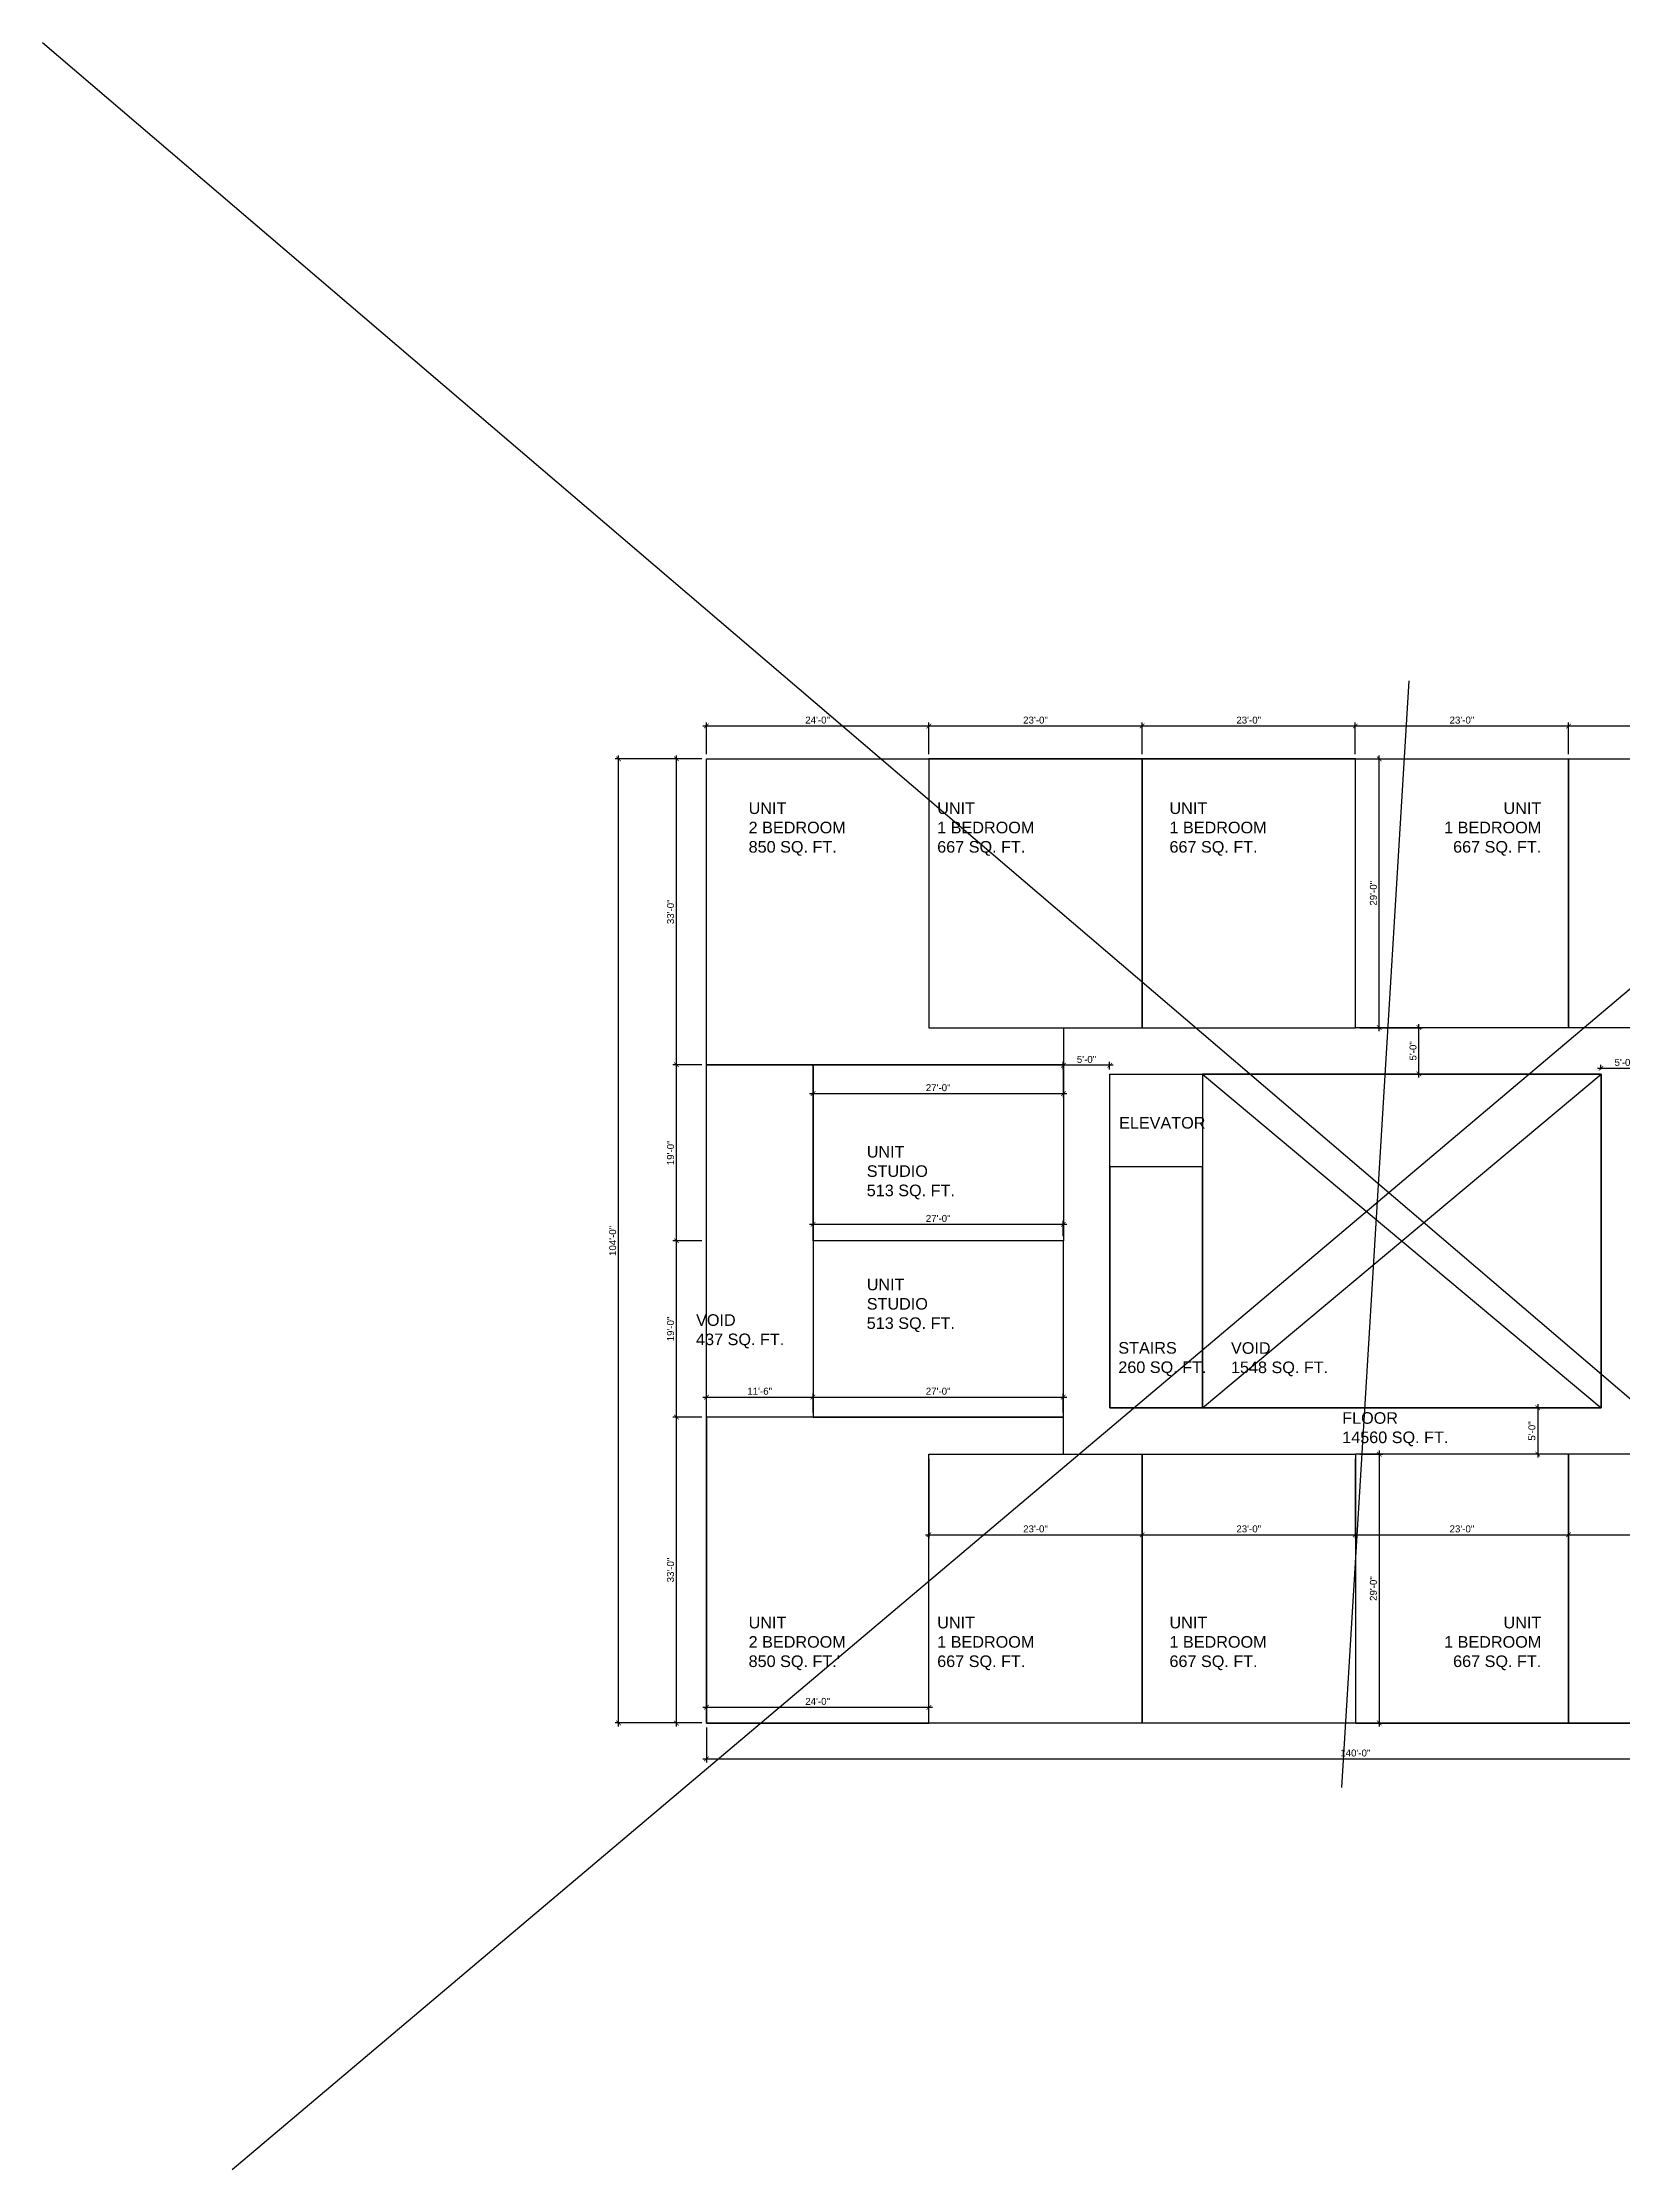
# Model space of a CAD drawing. Header units: feet. Extents: x -7809 to 10324, y 621 to 3578.
# Drawn here: x -7809 to -5764, y 825 to 3578 of the extents above; entities that cross this region are included whole.
import ezdxf

# ---------------------------------------------------------------- set-up
doc = ezdxf.new("R2010")
doc.units = ezdxf.units.FT
doc.header["$LTSCALE"] = 2
doc.layers.add('walls', color=150, linetype='Continuous')
doc.styles.get("Standard").update_dxf_attribs({"font": 'arial.ttf'})
doc.dimstyles.new('Arch96', dxfattribs={"dimscale": 96, "dimtxt": 0.09375, "dimasz": 0.0625, "dimexe": 0.046875, "dimexo": 0.0625, "dimgap": 0.03125, "dimtad": 1, "dimtoh": 1, "dimdec": 4, "dimzin": 3, "dimdsep": 46, "dimlunit": 4, "dimtxsty": 'Standard', "dimblk": 'ARO14', "dimblk1": 'ARCHTICK', "dimblk2": 'ARCHTICK', "dimsah": 1, "dimcen": 0.1875, "dimdle": 0.046875, "dimclrd": 256, "dimclre": 256, "dimclrt": 256, "dimaunit": 1, "dimadec": 3, "dimazin": 2, "dimtfac": 1, "dimtdec": 4, "dimtmove": 2, "dimatfit": 3, "dimldrblk": 'ARO14', "dimfxl": 1, "dimfrac": 2, "dimlwd": -3, "dimlwe": -3, "dimarcsym": 0})

# ---------------------------------------------------------------- blocks, each defined once
blk = doc.blocks.new('_ARCHTICK')
at = {"linetype": 'ByBlock', "const_width": 0.15}
blk.add_lwpolyline([(-0.5, -0.5), (0.5, 0.5)], dxfattribs=at)
blk = doc.blocks.new('*D16')
at = {"layer": 'Defpoints', "color": 0, "transparency": 16777216}
for p in [(-7063.5, 2650.5), (-6949.8, 2650.5), (-6949.8, 1402.5)]:
    blk.add_point(p, dxfattribs=at)
at = {"layer": 'walls', "lineweight": -3, "transparency": 16777216}
for p, q in [((-6955.8, 2650.5), (-7068, 2650.5)), ((-7063.5, 1398), (-7063.5, 2655)), ((-6955.8, 1402.5), (-7068, 1402.5))]:
    blk.add_line(p, q, dxfattribs=at)
at = {"layer": 'walls', "lineweight": -3, "transparency": 16777216, "xscale": 6, "yscale": 6, "zscale": 6}
for p, rotation in [((-7063.5, 2650.5), 90), ((-7063.5, 1402.5), 270)]:
    blk.add_blockref('_ARCHTICK', p, dxfattribs=dict(at, rotation=rotation))
at = {"layer": 'walls', "transparency": 16777216, "insert": (-7071.1, 2026.5), "char_height": 9, "attachment_point": 5, "rotation": 90}
blk.add_mtext('104\'-0"', dxfattribs=at)
blk = doc.blocks.new('ARO14')
blk.add_line((0, 0), (-1.02, 0))
at = {"const_width": 0.0625}
blk.add_lwpolyline([(-0.77, 0.47), (0, 0), (-0.77, -0.47)], dxfattribs=at)
blk = doc.blocks.new('*D18')
at = {"layer": 'Defpoints', "color": 0, "transparency": 16777216}
for p in [(-6949.8, 1402.5), (-5269.8, 1402.5), (-5269.8, 1356)]:
    blk.add_point(p, dxfattribs=at)
at = {"layer": 'walls', "lineweight": -3, "transparency": 16777216}
for p, q in [((-6949.8, 1396.5), (-6949.8, 1351.5)), ((-5269.8, 1396.5), (-5269.8, 1351.5)), ((-6954.3, 1356), (-5265.3, 1356))]:
    blk.add_line(p, q, dxfattribs=at)
at = {"layer": 'walls', "lineweight": -3, "transparency": 16777216, "xscale": 6, "yscale": 6, "zscale": 6, "rotation": 180}
blk.add_blockref('_ARCHTICK', (-6949.8, 1356), dxfattribs=at)
at = {"layer": 'walls', "lineweight": -3, "transparency": 16777216, "xscale": 6, "yscale": 6, "zscale": 6}
blk.add_blockref('_ARCHTICK', (-5269.8, 1356), dxfattribs=at)
at = {"layer": 'walls', "transparency": 16777216, "insert": (-6109.8, 1363.6), "char_height": 9, "attachment_point": 5}
blk.add_mtext('140\'-0"', dxfattribs=at)
blk = doc.blocks.new('*D19')
at = {"layer": 'Defpoints', "color": 0, "transparency": 16777216}
for p in [(-6988.6, 2026.5), (-6949.8, 2026.5), (-6949.8, 1798.5)]:
    blk.add_point(p, dxfattribs=at)
at = {"layer": 'walls', "lineweight": -3, "transparency": 16777216}
for p, q in [((-6955.8, 2026.5), (-6993.1, 2026.5)), ((-6988.6, 1794), (-6988.6, 2031)), ((-6955.8, 1798.5), (-6993.1, 1798.5))]:
    blk.add_line(p, q, dxfattribs=at)
at = {"layer": 'walls', "lineweight": -3, "transparency": 16777216, "xscale": 6, "yscale": 6, "zscale": 6}
for p, rotation in [((-6988.6, 2026.5), 90), ((-6988.6, 1798.5), 270)]:
    blk.add_blockref('_ARCHTICK', p, dxfattribs=dict(at, rotation=rotation))
at = {"layer": 'walls', "transparency": 16777216, "insert": (-6996.2, 1912.5), "char_height": 9, "attachment_point": 5, "rotation": 90}
blk.add_mtext('19\'-0"', dxfattribs=at)
blk = doc.blocks.new('*D21')
at = {"layer": 'Defpoints', "color": 0, "transparency": 16777216}
for p in [(-6811.8, 2254.5), (-6487.8, 2254.5), (-6487.8, 2217.2)]:
    blk.add_point(p, dxfattribs=at)
at = {"layer": 'walls', "lineweight": -3, "transparency": 16777216}
for p, q in [((-6811.8, 2248.5), (-6811.8, 2212.7)), ((-6487.8, 2248.5), (-6487.8, 2212.7)), ((-6816.3, 2217.2), (-6483.3, 2217.2))]:
    blk.add_line(p, q, dxfattribs=at)
at = {"layer": 'walls', "lineweight": -3, "transparency": 16777216, "xscale": 6, "yscale": 6, "zscale": 6, "rotation": 180}
blk.add_blockref('_ARCHTICK', (-6811.8, 2217.2), dxfattribs=at)
at = {"layer": 'walls', "lineweight": -3, "transparency": 16777216, "xscale": 6, "yscale": 6, "zscale": 6}
blk.add_blockref('_ARCHTICK', (-6487.8, 2217.2), dxfattribs=at)
at = {"layer": 'walls', "transparency": 16777216, "insert": (-6649.8, 2224.8), "char_height": 9, "attachment_point": 5}
blk.add_mtext('27\'-0"', dxfattribs=at)
blk = doc.blocks.new('*D27')
at = {"layer": 'Defpoints', "color": 0, "transparency": 16777216}
for p in [(-6988.6, 1798.5), (-6949.8, 1798.5), (-6949.8, 1402.5)]:
    blk.add_point(p, dxfattribs=at)
at = {"layer": 'walls', "lineweight": -3, "transparency": 16777216}
for p, q in [((-6955.8, 1798.5), (-6993.1, 1798.5)), ((-6988.6, 1398), (-6988.6, 1803)), ((-6955.8, 1402.5), (-6993.1, 1402.5))]:
    blk.add_line(p, q, dxfattribs=at)
at = {"layer": 'walls', "lineweight": -3, "transparency": 16777216, "xscale": 6, "yscale": 6, "zscale": 6}
for p, rotation in [((-6988.6, 1798.5), 90), ((-6988.6, 1402.5), 270)]:
    blk.add_blockref('_ARCHTICK', p, dxfattribs=dict(at, rotation=rotation))
at = {"layer": 'walls', "transparency": 16777216, "insert": (-6996.2, 1600.5), "char_height": 9, "attachment_point": 5, "rotation": 90}
blk.add_mtext('33\'-0"', dxfattribs=at)
blk = doc.blocks.new('*D28')
at = {"layer": 'Defpoints', "color": 0, "transparency": 16777216}
for p in [(-6988.6, 2254.5), (-6949.8, 2254.5), (-6949.8, 2026.5)]:
    blk.add_point(p, dxfattribs=at)
at = {"layer": 'walls', "lineweight": -3, "transparency": 16777216}
for p, q in [((-6988.6, 2022), (-6988.6, 2259)), ((-6955.8, 2254.5), (-6993.1, 2254.5)), ((-6955.8, 2026.5), (-6993.1, 2026.5))]:
    blk.add_line(p, q, dxfattribs=at)
at = {"layer": 'walls', "lineweight": -3, "transparency": 16777216, "xscale": 6, "yscale": 6, "zscale": 6}
for p, rotation in [((-6988.6, 2254.5), 90), ((-6988.6, 2026.5), 270)]:
    blk.add_blockref('_ARCHTICK', p, dxfattribs=dict(at, rotation=rotation))
at = {"layer": 'walls', "transparency": 16777216, "insert": (-6996.2, 2140.5), "char_height": 9, "attachment_point": 5, "rotation": 90}
blk.add_mtext('19\'-0"', dxfattribs=at)
blk = doc.blocks.new('*D29')
at = {"layer": 'Defpoints', "color": 0, "transparency": 16777216}
for p in [(-6988.6, 2650.5), (-6949.8, 2650.5), (-6949.8, 2254.5)]:
    blk.add_point(p, dxfattribs=at)
at = {"layer": 'walls', "lineweight": -3, "transparency": 16777216}
for p, q in [((-6955.8, 2650.5), (-6993.1, 2650.5)), ((-6988.6, 2250), (-6988.6, 2655)), ((-6955.8, 2254.5), (-6993.1, 2254.5))]:
    blk.add_line(p, q, dxfattribs=at)
at = {"layer": 'walls', "lineweight": -3, "transparency": 16777216, "xscale": 6, "yscale": 6, "zscale": 6}
for p, rotation in [((-6988.6, 2650.5), 90), ((-6988.6, 2254.5), 270)]:
    blk.add_blockref('_ARCHTICK', p, dxfattribs=dict(at, rotation=rotation))
at = {"layer": 'walls', "transparency": 16777216, "insert": (-6996.2, 2452.5), "char_height": 9, "attachment_point": 5, "rotation": 90}
blk.add_mtext('33\'-0"', dxfattribs=at)
blk = doc.blocks.new('*D30')
at = {"layer": 'Defpoints', "color": 0, "transparency": 16777216}
for p in [(-6661.8, 2693), (-6949.8, 2650.5), (-6661.8, 2650.5)]:
    blk.add_point(p, dxfattribs=at)
at = {"layer": 'walls', "lineweight": -3, "transparency": 16777216}
for p, q in [((-6954.3, 2693), (-6657.3, 2693)), ((-6949.8, 2656.5), (-6949.8, 2697.5)), ((-6661.8, 2656.5), (-6661.8, 2697.5))]:
    blk.add_line(p, q, dxfattribs=at)
at = {"layer": 'walls', "lineweight": -3, "transparency": 16777216, "xscale": 6, "yscale": 6, "zscale": 6, "rotation": 180}
blk.add_blockref('_ARCHTICK', (-6949.8, 2693), dxfattribs=at)
at = {"layer": 'walls', "lineweight": -3, "transparency": 16777216, "xscale": 6, "yscale": 6, "zscale": 6}
blk.add_blockref('_ARCHTICK', (-6661.8, 2693), dxfattribs=at)
at = {"layer": 'walls', "transparency": 16777216, "insert": (-6805.8, 2700.6), "char_height": 9, "attachment_point": 5}
blk.add_mtext('24\'-0"', dxfattribs=at)
blk = doc.blocks.new('*D31')
at = {"layer": 'Defpoints', "color": 0, "transparency": 16777216}
for p in [(-6385.8, 2693), (-6661.8, 2650.5), (-6385.8, 2650.5)]:
    blk.add_point(p, dxfattribs=at)
at = {"layer": 'walls', "lineweight": -3, "transparency": 16777216}
for p, q in [((-6666.3, 2693), (-6381.3, 2693)), ((-6661.8, 2656.5), (-6661.8, 2697.5)), ((-6385.8, 2656.5), (-6385.8, 2697.5))]:
    blk.add_line(p, q, dxfattribs=at)
at = {"layer": 'walls', "lineweight": -3, "transparency": 16777216, "xscale": 6, "yscale": 6, "zscale": 6, "rotation": 180}
blk.add_blockref('_ARCHTICK', (-6661.8, 2693), dxfattribs=at)
at = {"layer": 'walls', "lineweight": -3, "transparency": 16777216, "xscale": 6, "yscale": 6, "zscale": 6}
blk.add_blockref('_ARCHTICK', (-6385.8, 2693), dxfattribs=at)
at = {"layer": 'walls', "transparency": 16777216, "insert": (-6523.8, 2700.6), "char_height": 9, "attachment_point": 5}
blk.add_mtext('23\'-0"', dxfattribs=at)
blk = doc.blocks.new('*D32')
at = {"layer": 'Defpoints', "color": 0, "transparency": 16777216}
for p in [(-6109.8, 2693), (-6385.8, 2650.5), (-6109.8, 2650.5)]:
    blk.add_point(p, dxfattribs=at)
at = {"layer": 'walls', "lineweight": -3, "transparency": 16777216}
for p, q in [((-6390.3, 2693), (-6105.3, 2693)), ((-6385.8, 2656.5), (-6385.8, 2697.5)), ((-6109.8, 2656.5), (-6109.8, 2697.5))]:
    blk.add_line(p, q, dxfattribs=at)
at = {"layer": 'walls', "lineweight": -3, "transparency": 16777216, "xscale": 6, "yscale": 6, "zscale": 6, "rotation": 180}
blk.add_blockref('_ARCHTICK', (-6385.8, 2693), dxfattribs=at)
at = {"layer": 'walls', "lineweight": -3, "transparency": 16777216, "xscale": 6, "yscale": 6, "zscale": 6}
blk.add_blockref('_ARCHTICK', (-6109.8, 2693), dxfattribs=at)
at = {"layer": 'walls', "transparency": 16777216, "insert": (-6247.8, 2700.6), "char_height": 9, "attachment_point": 5}
blk.add_mtext('23\'-0"', dxfattribs=at)
blk = doc.blocks.new('*D33')
at = {"layer": 'Defpoints', "color": 0, "transparency": 16777216}
for p in [(-5833.8, 2693), (-6109.8, 2650.5), (-5833.8, 2650.5)]:
    blk.add_point(p, dxfattribs=at)
at = {"layer": 'walls', "lineweight": -3, "transparency": 16777216}
for p, q in [((-6114.3, 2693), (-5829.3, 2693)), ((-6109.8, 2656.5), (-6109.8, 2697.5)), ((-5833.8, 2656.5), (-5833.8, 2697.5))]:
    blk.add_line(p, q, dxfattribs=at)
at = {"layer": 'walls', "lineweight": -3, "transparency": 16777216, "xscale": 6, "yscale": 6, "zscale": 6, "rotation": 180}
blk.add_blockref('_ARCHTICK', (-6109.8, 2693), dxfattribs=at)
at = {"layer": 'walls', "lineweight": -3, "transparency": 16777216, "xscale": 6, "yscale": 6, "zscale": 6}
blk.add_blockref('_ARCHTICK', (-5833.8, 2693), dxfattribs=at)
at = {"layer": 'walls', "transparency": 16777216, "insert": (-5971.8, 2700.6), "char_height": 9, "attachment_point": 5}
blk.add_mtext('23\'-0"', dxfattribs=at)
blk = doc.blocks.new('*D34')
at = {"layer": 'Defpoints', "color": 0, "transparency": 16777216}
for p in [(-5557.8, 2693), (-5833.8, 2650.5), (-5557.8, 2650.5)]:
    blk.add_point(p, dxfattribs=at)
at = {"layer": 'walls', "lineweight": -3, "transparency": 16777216}
for p, q in [((-5838.3, 2693), (-5553.3, 2693)), ((-5833.8, 2656.5), (-5833.8, 2697.5)), ((-5557.8, 2656.5), (-5557.8, 2697.5))]:
    blk.add_line(p, q, dxfattribs=at)
at = {"layer": 'walls', "lineweight": -3, "transparency": 16777216, "xscale": 6, "yscale": 6, "zscale": 6, "rotation": 180}
blk.add_blockref('_ARCHTICK', (-5833.8, 2693), dxfattribs=at)
at = {"layer": 'walls', "lineweight": -3, "transparency": 16777216, "xscale": 6, "yscale": 6, "zscale": 6}
blk.add_blockref('_ARCHTICK', (-5557.8, 2693), dxfattribs=at)
at = {"layer": 'walls', "transparency": 16777216, "insert": (-5695.8, 2700.6), "char_height": 9, "attachment_point": 5}
blk.add_mtext('23\'-0"', dxfattribs=at)
blk = doc.blocks.new('*D36')
at = {"layer": 'Defpoints', "color": 0, "transparency": 16777216}
for p in [(-6109.8, 2650.5), (-6078.8, 2650.5), (-6109.8, 2302.5)]:
    blk.add_point(p, dxfattribs=at)
at = {"layer": 'walls', "lineweight": -3, "transparency": 16777216}
for p, q in [((-6103.8, 2650.5), (-6074.3, 2650.5)), ((-6078.8, 2298), (-6078.8, 2655)), ((-6103.8, 2302.5), (-6074.3, 2302.5))]:
    blk.add_line(p, q, dxfattribs=at)
at = {"layer": 'walls', "lineweight": -3, "transparency": 16777216, "xscale": 6, "yscale": 6, "zscale": 6}
for p, rotation in [((-6078.8, 2650.5), 90), ((-6078.8, 2302.5), 270)]:
    blk.add_blockref('_ARCHTICK', p, dxfattribs=dict(at, rotation=rotation))
at = {"layer": 'walls', "transparency": 16777216, "insert": (-6086.4, 2476.5), "char_height": 9, "attachment_point": 5, "rotation": 90}
blk.add_mtext('29\'-0"', dxfattribs=at)
blk = doc.blocks.new('*D40')
at = {"layer": 'Defpoints', "color": 0, "transparency": 16777216}
for p in [(-6487.8, 2048), (-6811.8, 2026.5), (-6487.8, 2026.5)]:
    blk.add_point(p, dxfattribs=at)
at = {"layer": 'walls', "lineweight": -3, "transparency": 16777216}
for p, q in [((-6816.3, 2048), (-6483.3, 2048)), ((-6811.8, 2032.5), (-6811.8, 2052.5)), ((-6487.8, 2032.5), (-6487.8, 2052.5))]:
    blk.add_line(p, q, dxfattribs=at)
at = {"layer": 'walls', "lineweight": -3, "transparency": 16777216, "xscale": 6, "yscale": 6, "zscale": 6, "rotation": 180}
blk.add_blockref('_ARCHTICK', (-6811.8, 2048), dxfattribs=at)
at = {"layer": 'walls', "lineweight": -3, "transparency": 16777216, "xscale": 6, "yscale": 6, "zscale": 6}
blk.add_blockref('_ARCHTICK', (-6487.8, 2048), dxfattribs=at)
at = {"layer": 'walls', "transparency": 16777216, "insert": (-6649.8, 2055.6), "char_height": 9, "attachment_point": 5}
blk.add_mtext('27\'-0"', dxfattribs=at)
blk = doc.blocks.new('*D43')
at = {"layer": 'Defpoints', "color": 0, "transparency": 16777216}
for p in [(-6109.8, 2302.5), (-6027.5, 2302.5), (-6109.8, 2242.5)]:
    blk.add_point(p, dxfattribs=at)
at = {"layer": 'walls', "lineweight": -3, "transparency": 16777216}
for p, q in [((-6103.8, 2302.5), (-6023, 2302.5)), ((-6027.5, 2238), (-6027.5, 2307)), ((-6103.8, 2242.5), (-6023, 2242.5))]:
    blk.add_line(p, q, dxfattribs=at)
at = {"layer": 'walls', "lineweight": -3, "transparency": 16777216, "xscale": 6, "yscale": 6, "zscale": 6}
for p, rotation in [((-6027.5, 2302.5), 90), ((-6027.5, 2242.5), 270)]:
    blk.add_blockref('_ARCHTICK', p, dxfattribs=dict(at, rotation=rotation))
at = {"layer": 'walls', "transparency": 16777216, "insert": (-6035.1, 2272.5), "char_height": 9, "attachment_point": 5, "rotation": 90}
blk.add_mtext('5\'-0"', dxfattribs=at)
blk = doc.blocks.new('*D44')
at = {"layer": 'Defpoints', "color": 0, "transparency": 16777216}
for p in [(-5791.8, 1810.5), (-5873.6, 1750.5), (-5833.8, 1750.5)]:
    blk.add_point(p, dxfattribs=at)
at = {"layer": 'walls', "lineweight": -3, "transparency": 16777216}
for p, q in [((-5797.8, 1810.5), (-5878.1, 1810.5)), ((-5873.6, 1815), (-5873.6, 1746)), ((-5839.8, 1750.5), (-5878.1, 1750.5))]:
    blk.add_line(p, q, dxfattribs=at)
at = {"layer": 'walls', "lineweight": -3, "transparency": 16777216, "xscale": 6, "yscale": 6, "zscale": 6}
for p, rotation in [((-5873.6, 1810.5), 90), ((-5873.6, 1750.5), 270)]:
    blk.add_blockref('_ARCHTICK', p, dxfattribs=dict(at, rotation=rotation))
at = {"layer": 'walls', "transparency": 16777216, "insert": (-5881.2, 1780.5), "char_height": 9, "attachment_point": 5, "rotation": 90}
blk.add_mtext('5\'-0"', dxfattribs=at)
blk = doc.blocks.new('*D45')
at = {"layer": 'Defpoints', "color": 0, "transparency": 16777216}
for p in [(-6487.8, 2253.9), (-6487.8, 2242.5), (-6427.8, 2242.5)]:
    blk.add_point(p, dxfattribs=at)
at = {"layer": 'walls', "lineweight": -3, "transparency": 16777216}
for p, q in [((-6487.8, 2248.5), (-6487.8, 2258.4)), ((-6427.8, 2248.5), (-6427.8, 2258.4)), ((-6423.3, 2253.9), (-6492.3, 2253.9))]:
    blk.add_line(p, q, dxfattribs=at)
at = {"layer": 'walls', "lineweight": -3, "transparency": 16777216, "xscale": 6, "yscale": 6, "zscale": 6, "rotation": 180}
blk.add_blockref('_ARCHTICK', (-6487.8, 2253.9), dxfattribs=at)
at = {"layer": 'walls', "lineweight": -3, "transparency": 16777216, "xscale": 6, "yscale": 6, "zscale": 6}
blk.add_blockref('_ARCHTICK', (-6427.8, 2253.9), dxfattribs=at)
at = {"layer": 'walls', "transparency": 16777216, "insert": (-6457.8, 2261.4), "char_height": 9, "attachment_point": 5}
blk.add_mtext('5\'-0"', dxfattribs=at)
blk = doc.blocks.new('*D46')
at = {"layer": 'Defpoints', "color": 0, "transparency": 16777216}
for p in [(-5791.8, 2242.5), (-5731.8, 2249.9), (-5731.8, 2230.5)]:
    blk.add_point(p, dxfattribs=at)
at = {"layer": 'walls', "lineweight": -3, "transparency": 16777216}
for p, q in [((-5796.3, 2249.9), (-5727.3, 2249.9)), ((-5791.8, 2248.5), (-5791.8, 2254.4)), ((-5731.8, 2236.5), (-5731.8, 2254.4))]:
    blk.add_line(p, q, dxfattribs=at)
at = {"layer": 'walls', "lineweight": -3, "transparency": 16777216, "xscale": 6, "yscale": 6, "zscale": 6, "rotation": 180}
blk.add_blockref('_ARCHTICK', (-5791.8, 2249.9), dxfattribs=at)
at = {"layer": 'walls', "lineweight": -3, "transparency": 16777216, "xscale": 6, "yscale": 6, "zscale": 6}
blk.add_blockref('_ARCHTICK', (-5731.8, 2249.9), dxfattribs=at)
at = {"layer": 'walls', "transparency": 16777216, "insert": (-5761.8, 2257.5), "char_height": 9, "attachment_point": 5}
blk.add_mtext('5\'-0"', dxfattribs=at)
blk = doc.blocks.new('*D47')
at = {"layer": 'Defpoints', "color": 0, "transparency": 16777216}
for p in [(-6109.8, 1750.5), (-6109.8, 1402.5), (-6078.8, 1402.5)]:
    blk.add_point(p, dxfattribs=at)
at = {"layer": 'walls', "lineweight": -3, "transparency": 16777216}
for p, q in [((-6103.8, 1750.5), (-6074.3, 1750.5)), ((-6078.8, 1755), (-6078.8, 1398)), ((-6103.8, 1402.5), (-6074.3, 1402.5))]:
    blk.add_line(p, q, dxfattribs=at)
at = {"layer": 'walls', "lineweight": -3, "transparency": 16777216, "xscale": 6, "yscale": 6, "zscale": 6}
for p, rotation in [((-6078.8, 1750.5), 90), ((-6078.8, 1402.5), 270)]:
    blk.add_blockref('_ARCHTICK', p, dxfattribs=dict(at, rotation=rotation))
at = {"layer": 'walls', "transparency": 16777216, "insert": (-6086.4, 1576.5), "char_height": 9, "attachment_point": 5, "rotation": 90}
blk.add_mtext('29\'-0"', dxfattribs=at)
blk = doc.blocks.new('*D48')
at = {"layer": 'Defpoints', "color": 0, "transparency": 16777216}
for p in [(-6811.8, 1824.3), (-6949.8, 1798.5), (-6811.8, 1798.5)]:
    blk.add_point(p, dxfattribs=at)
at = {"layer": 'walls', "lineweight": -3, "transparency": 16777216}
for p, q in [((-6954.3, 1824.3), (-6807.3, 1824.3)), ((-6949.8, 1804.5), (-6949.8, 1828.8)), ((-6811.8, 1804.5), (-6811.8, 1828.8))]:
    blk.add_line(p, q, dxfattribs=at)
at = {"layer": 'walls', "lineweight": -3, "transparency": 16777216, "xscale": 6, "yscale": 6, "zscale": 6, "rotation": 180}
blk.add_blockref('_ARCHTICK', (-6949.8, 1824.3), dxfattribs=at)
at = {"layer": 'walls', "lineweight": -3, "transparency": 16777216, "xscale": 6, "yscale": 6, "zscale": 6}
blk.add_blockref('_ARCHTICK', (-6811.8, 1824.3), dxfattribs=at)
at = {"layer": 'walls', "transparency": 16777216, "insert": (-6880.8, 1831.9), "char_height": 9, "attachment_point": 5}
blk.add_mtext('11\'-6"', dxfattribs=at)
blk = doc.blocks.new('*D49')
at = {"layer": 'Defpoints', "color": 0, "transparency": 16777216}
for p in [(-6487.8, 1824.3), (-6811.8, 1798.5), (-6487.8, 1798.5)]:
    blk.add_point(p, dxfattribs=at)
at = {"layer": 'walls', "lineweight": -3, "transparency": 16777216}
for p, q in [((-6816.3, 1824.3), (-6483.3, 1824.3)), ((-6811.8, 1804.5), (-6811.8, 1828.8)), ((-6487.8, 1804.5), (-6487.8, 1828.8))]:
    blk.add_line(p, q, dxfattribs=at)
at = {"layer": 'walls', "lineweight": -3, "transparency": 16777216, "xscale": 6, "yscale": 6, "zscale": 6, "rotation": 180}
blk.add_blockref('_ARCHTICK', (-6811.8, 1824.3), dxfattribs=at)
at = {"layer": 'walls', "lineweight": -3, "transparency": 16777216, "xscale": 6, "yscale": 6, "zscale": 6}
blk.add_blockref('_ARCHTICK', (-6487.8, 1824.3), dxfattribs=at)
at = {"layer": 'walls', "transparency": 16777216, "insert": (-6649.8, 1831.9), "char_height": 9, "attachment_point": 5}
blk.add_mtext('27\'-0"', dxfattribs=at)
blk = doc.blocks.new('*D51')
at = {"layer": 'Defpoints', "color": 0, "transparency": 16777216}
for p in [(-6661.8, 1422.8), (-6949.8, 1402.5), (-6661.8, 1402.5)]:
    blk.add_point(p, dxfattribs=at)
at = {"layer": 'walls', "lineweight": -3, "transparency": 16777216}
for p, q in [((-6954.3, 1422.8), (-6657.3, 1422.8)), ((-6949.8, 1408.5), (-6949.8, 1427.3)), ((-6661.8, 1408.5), (-6661.8, 1427.3))]:
    blk.add_line(p, q, dxfattribs=at)
at = {"layer": 'walls', "lineweight": -3, "transparency": 16777216, "xscale": 6, "yscale": 6, "zscale": 6, "rotation": 180}
blk.add_blockref('_ARCHTICK', (-6949.8, 1422.8), dxfattribs=at)
at = {"layer": 'walls', "lineweight": -3, "transparency": 16777216, "xscale": 6, "yscale": 6, "zscale": 6}
blk.add_blockref('_ARCHTICK', (-6661.8, 1422.8), dxfattribs=at)
at = {"layer": 'walls', "transparency": 16777216, "insert": (-6805.8, 1430.4), "char_height": 9, "attachment_point": 5}
blk.add_mtext('24\'-0"', dxfattribs=at)
blk = doc.blocks.new('*D55')
at = {"layer": 'Defpoints', "color": 0, "transparency": 16777216}
for p in [(-6661.8, 1750.5), (-6385.8, 1750.5), (-6385.8, 1646.1)]:
    blk.add_point(p, dxfattribs=at)
at = {"layer": 'walls', "lineweight": -3, "transparency": 16777216}
for p, q in [((-6661.8, 1744.5), (-6661.8, 1641.6)), ((-6385.8, 1744.5), (-6385.8, 1641.6)), ((-6666.3, 1646.1), (-6381.3, 1646.1))]:
    blk.add_line(p, q, dxfattribs=at)
at = {"layer": 'walls', "lineweight": -3, "transparency": 16777216, "xscale": 6, "yscale": 6, "zscale": 6, "rotation": 180}
blk.add_blockref('_ARCHTICK', (-6661.8, 1646.1), dxfattribs=at)
at = {"layer": 'walls', "lineweight": -3, "transparency": 16777216, "xscale": 6, "yscale": 6, "zscale": 6}
blk.add_blockref('_ARCHTICK', (-6385.8, 1646.1), dxfattribs=at)
at = {"layer": 'walls', "transparency": 16777216, "insert": (-6523.8, 1653.7), "char_height": 9, "attachment_point": 5}
blk.add_mtext('23\'-0"', dxfattribs=at)
blk = doc.blocks.new('*D56')
at = {"layer": 'Defpoints', "color": 0, "transparency": 16777216}
for p in [(-6385.8, 1750.5), (-6109.8, 1750.5), (-6109.8, 1646.1)]:
    blk.add_point(p, dxfattribs=at)
at = {"layer": 'walls', "lineweight": -3, "transparency": 16777216}
for p, q in [((-6385.8, 1744.5), (-6385.8, 1641.6)), ((-6109.8, 1744.5), (-6109.8, 1641.6)), ((-6390.3, 1646.1), (-6105.3, 1646.1))]:
    blk.add_line(p, q, dxfattribs=at)
at = {"layer": 'walls', "lineweight": -3, "transparency": 16777216, "xscale": 6, "yscale": 6, "zscale": 6, "rotation": 180}
blk.add_blockref('_ARCHTICK', (-6385.8, 1646.1), dxfattribs=at)
at = {"layer": 'walls', "lineweight": -3, "transparency": 16777216, "xscale": 6, "yscale": 6, "zscale": 6}
blk.add_blockref('_ARCHTICK', (-6109.8, 1646.1), dxfattribs=at)
at = {"layer": 'walls', "transparency": 16777216, "insert": (-6247.8, 1653.7), "char_height": 9, "attachment_point": 5}
blk.add_mtext('23\'-0"', dxfattribs=at)
blk = doc.blocks.new('*D57')
at = {"layer": 'Defpoints', "color": 0, "transparency": 16777216}
for p in [(-6109.8, 1750.5), (-5833.8, 1750.5), (-5833.8, 1646.1)]:
    blk.add_point(p, dxfattribs=at)
at = {"layer": 'walls', "lineweight": -3, "transparency": 16777216}
for p, q in [((-6109.8, 1744.5), (-6109.8, 1641.6)), ((-5833.8, 1744.5), (-5833.8, 1641.6)), ((-6114.3, 1646.1), (-5829.3, 1646.1))]:
    blk.add_line(p, q, dxfattribs=at)
at = {"layer": 'walls', "lineweight": -3, "transparency": 16777216, "xscale": 6, "yscale": 6, "zscale": 6, "rotation": 180}
blk.add_blockref('_ARCHTICK', (-6109.8, 1646.1), dxfattribs=at)
at = {"layer": 'walls', "lineweight": -3, "transparency": 16777216, "xscale": 6, "yscale": 6, "zscale": 6}
blk.add_blockref('_ARCHTICK', (-5833.8, 1646.1), dxfattribs=at)
at = {"layer": 'walls', "transparency": 16777216, "insert": (-5971.8, 1653.7), "char_height": 9, "attachment_point": 5}
blk.add_mtext('23\'-0"', dxfattribs=at)
blk = doc.blocks.new('*D58')
at = {"layer": 'Defpoints', "color": 0, "transparency": 16777216}
for p in [(-5833.8, 1750.5), (-5557.8, 1750.5), (-5557.8, 1646.1)]:
    blk.add_point(p, dxfattribs=at)
at = {"layer": 'walls', "lineweight": -3, "transparency": 16777216}
for p, q in [((-5833.8, 1744.5), (-5833.8, 1641.6)), ((-5557.8, 1744.5), (-5557.8, 1641.6)), ((-5838.3, 1646.1), (-5553.3, 1646.1))]:
    blk.add_line(p, q, dxfattribs=at)
at = {"layer": 'walls', "lineweight": -3, "transparency": 16777216, "xscale": 6, "yscale": 6, "zscale": 6, "rotation": 180}
blk.add_blockref('_ARCHTICK', (-5833.8, 1646.1), dxfattribs=at)
at = {"layer": 'walls', "lineweight": -3, "transparency": 16777216, "xscale": 6, "yscale": 6, "zscale": 6}
blk.add_blockref('_ARCHTICK', (-5557.8, 1646.1), dxfattribs=at)
at = {"layer": 'walls', "transparency": 16777216, "insert": (-5695.8, 1653.7), "char_height": 9, "attachment_point": 5}
blk.add_mtext('23\'-0"', dxfattribs=at)

msp = doc.modelspace()

# ---------------------------------------------------------------- linework, layer by layer
msp.add_lwpolyline([(-6949.75197, 2650.46134), (-5269.75197, 2650.46134), (-5269.75197, 1402.46134), (-6949.75197, 1402.46134)], close=True)
at = {"layer": 'walls', "color": 1}
for p, q in [((-7809.15661, 3577.66191), (-4668.16547, 894.74266)), ((-7563.49249, 824.60099), (-4387.4065, 3507.52024))]:
    msp.add_line(p, q, dxfattribs=at)
at = {"layer": 'walls'}
for p, q in [((-6040.62801, 2751.65539), (-6127.65634, 1318.79992)), ((-6307.75197, 2242.46134), (-5791.75197, 1810.46134)), ((-6307.75197, 1810.46134), (-5791.75197, 2242.46134)), ((-6307.75197, 1822.46134), (-6307.75197, 2118.96552))]:
    msp.add_line(p, q, dxfattribs=at)
for points in [[(-6487.75197, 2302.46134), (-6487.75197, 2254.46134), (-6949.75197, 2254.46134), (-6949.75197, 2650.46134), (-6661.75197, 2650.46134), (-6661.75197, 2302.46134), (-6487.75197, 2302.46134)], [(-6487.75197, 1750.46134), (-6487.75197, 1798.46134), (-6949.75197, 1798.46134), (-6949.75197, 1402.46134), (-6661.75197, 1402.46134), (-6661.75197, 1750.46134), (-6487.75197, 1750.46134)]]:
    msp.add_lwpolyline(points, dxfattribs=at)
for points in [[(-6661.75197, 2302.46134), (-6385.75197, 2302.46134), (-6385.75197, 2650.46134), (-6661.75197, 2650.46134)], [(-6385.75197, 2302.46134), (-6109.75197, 2302.46134), (-6109.75197, 2650.46134), (-6385.75197, 2650.46134)], [(-5833.75197, 2302.46134), (-6109.75197, 2302.46134), (-6109.75197, 2650.46134), (-5833.75197, 2650.46134)], [(-5557.75197, 2302.46134), (-5833.75197, 2302.46134), (-5833.75197, 2650.46134), (-5557.75197, 2650.46134)], [(-6949.75197, 2254.46134), (-6811.75197, 2254.46134), (-6811.75197, 1798.46134), (-6949.75197, 1798.46134)], [(-6811.75197, 2254.46134), (-6487.75197, 2254.46134), (-6487.75197, 2026.46134), (-6811.75197, 2026.46134)], [(-6427.75197, 2242.46134), (-5791.75197, 2242.46134), (-5791.75197, 1810.46134), (-6427.75197, 1810.46134)], [(-6427.75197, 2242.46134), (-6307.75197, 2242.46134), (-6307.75197, 2122.46134), (-6427.75197, 2122.46134)], [(-5791.75197, 2242.46134), (-6307.75197, 2242.46134), (-6307.75197, 1810.46134), (-5791.75197, 1810.46134)], [(-6427.75197, 1810.46134), (-6307.75197, 1810.46134), (-6307.75197, 2122.46134), (-6427.75197, 2122.46134)], [(-6811.75197, 1798.46134), (-6487.75197, 1798.46134), (-6487.75197, 2026.46134), (-6811.75197, 2026.46134)], [(-6661.75197, 1750.46134), (-6385.75197, 1750.46134), (-6385.75197, 1402.46134), (-6661.75197, 1402.46134)], [(-6385.75197, 1750.46134), (-6109.75197, 1750.46134), (-6109.75197, 1402.46134), (-6385.75197, 1402.46134)], [(-5833.75197, 1750.46134), (-6109.75197, 1750.46134), (-6109.75197, 1402.46134), (-5833.75197, 1402.46134)], [(-5557.75197, 1750.46134), (-5833.75197, 1750.46134), (-5833.75197, 1402.46134), (-5557.75197, 1402.46134)]]:
    msp.add_lwpolyline(points, close=True, dxfattribs=at)

# ---------------------------------------------------------------- texts
at = {"layer": 'walls', "char_height": 15}
for s, width, insert, attachment_point in [('UNIT\\P2 BEDROOM\\P850 SQ. FT.', 131.6050053, (-6895.16454, 2594.10191), 1), ('UNIT\\P1 BEDROOM\\P667 SQ. FT.', 179.3531107, (-6651.04199, 2594.10191), 1), ('UNIT\\P1 BEDROOM\\P667 SQ. FT.', 131.6050053, (-6350.39025, 2594.10191), 1), ('UNIT\\P1 BEDROOM\\P667 SQ. FT.', 131.6050053, (-5869.11369, 2594.10191), 3), ('ELEVATOR', 131.6050053, (-6415.62361, 2186.88998), 1), ('UNIT\\PSTUDIO\\P513 SQ. FT.', 131.6050053, (-6742.24715, 2149.37014), 1), ('UNIT\\PSTUDIO\\P513 SQ. FT.', 131.6050053, (-6742.24715, 1977.57115), 1), ('VOID\\P437 SQ. FT.', 131.6050053, (-6963.15437, 1931.57115), 1), ('STAIRS\\P260 SQ. FT.', 131.6050053, (-6416.60954, 1895.57115), 1), ('VOID\\P1548 SQ. FT.', 131.6050053, (-6270.77436, 1895.37346), 1), ('FLOOR\\P14560 SQ. FT.', 182.4151586, (-6126.77436, 1804.78892), 1), ("UNIT\\P2 BEDROOM\\P850 SQ. FT.'", 131.6050053, (-6895.16454, 1470.82076), 7), ('UNIT\\P1 BEDROOM\\P667 SQ. FT.', 179.3531107, (-6651.04199, 1470.82076), 7), ('UNIT\\P1 BEDROOM\\P667 SQ. FT.', 131.6050053, (-6350.39025, 1470.82076), 7), ('UNIT\\P1 BEDROOM\\P667 SQ. FT.', 131.6050053, (-5869.11369, 1470.82076), 9)]:
    msp.add_mtext_dynamic_manual_height_columns(s, width=width, gutter_width=12.5, heights=[0], dxfattribs=dict(at, insert=insert, attachment_point=attachment_point))

# ---------------------------------------------------------------- dimensions: what is measured, and where the dimension line sits
at = {"layer": 'walls'}
for base, p1, p2, picture, middle in [((-6661.75197, 2693.01494), (-6949.75197, 2650.46134), (-6661.75197, 2650.46134), '*D30', (-6805.75197, 2700.6101)), ((-6385.75197, 2693.01494), (-6661.75197, 2650.46134), (-6385.75197, 2650.46134), '*D31', (-6523.75197, 2700.61317)), ((-6109.75197, 2693.01494), (-6385.75197, 2650.46134), (-6109.75197, 2650.46134), '*D32', (-6247.75197, 2700.61317)), ((-5833.75197, 2693.01494), (-6109.75197, 2650.46134), (-5833.75197, 2650.46134), '*D33', (-5971.75197, 2700.61317)), ((-5557.75197, 2693.01494), (-5833.75197, 2650.46134), (-5557.75197, 2650.46134), '*D34', (-5695.75197, 2700.61317)), ((-6487.75197, 2253.85198), (-6427.75197, 2242.46134), (-6487.75197, 2242.46134), '*D45', (-6457.75197, 2261.44714)), ((-5731.75197, 2249.94565), (-5791.75197, 2242.46134), (-5731.75197, 2230.46134), '*D46', (-5761.75197, 2257.54081)), ((-6487.75197, 2217.18886), (-6811.75197, 2254.46134), (-6487.75197, 2254.46134), '*D21', (-6649.75197, 2224.78402)), ((-6487.75197, 2047.99605), (-6811.75197, 2026.46134), (-6487.75197, 2026.46134), '*D40', (-6649.75197, 2055.5912)), ((-6811.75197, 1824.33957), (-6949.75197, 1798.46134), (-6811.75197, 1798.46134), '*D48', (-6880.75197, 1831.93473)), ((-6487.75197, 1824.33957), (-6811.75197, 1798.46134), (-6487.75197, 1798.46134), '*D49', (-6649.75197, 1831.93473)), ((-6385.75197, 1646.09973), (-6661.75197, 1750.46134), (-6385.75197, 1750.46134), '*D55', (-6523.75197, 1653.69795)), ((-6109.75197, 1646.09973), (-6385.75197, 1750.46134), (-6109.75197, 1750.46134), '*D56', (-6247.75197, 1653.69795)), ((-5833.75197, 1646.09973), (-6109.75197, 1750.46134), (-5833.75197, 1750.46134), '*D57', (-5971.75197, 1653.69795)), ((-5557.75197, 1646.09973), (-5833.75197, 1750.46134), (-5557.75197, 1750.46134), '*D58', (-5695.75197, 1653.69795)), ((-6661.75197, 1422.75716), (-6949.75197, 1402.46134), (-6661.75197, 1402.46134), '*D51', (-6805.75197, 1430.35231)), ((-5269.75197, 1355.95573), (-6949.75197, 1402.46134), (-5269.75197, 1402.46134), '*D18', (-6109.75197, 1363.55089))]:
    dim = msp.add_linear_dim(base=base, p1=p1, p2=p2, dimstyle='Arch96', dxfattribs=at)
    dim.commit()
    dim.dimension.update_dxf_attribs({"geometry": picture, "text_midpoint": middle})
for base, p1, p2, angle, picture, middle in [((-7063.4599, 2650.46134), (-6949.75197, 1402.46134), (-6949.75197, 2650.46134), 90, '*D16', (-7071.05506, 2026.46134)), ((-6988.63852, 2650.46134), (-6949.75197, 2254.46134), (-6949.75197, 2650.46134), 90, '*D29', (-6996.23675, 2452.46134)), ((-6078.79112, 2650.46134), (-6109.75197, 2302.46134), (-6109.75197, 2650.46134), 90, '*D36', (-6086.38628, 2476.46134)), ((-6027.48211, 2302.46134), (-6109.75197, 2242.46134), (-6109.75197, 2302.46134), 90, '*D43', (-6035.07726, 2272.46134)), ((-6988.63852, 2254.46134), (-6949.75197, 2026.46134), (-6949.75197, 2254.46134), 90, '*D28', (-6996.23368, 2140.46134)), ((-6988.63852, 2026.46134), (-6949.75197, 1798.46134), (-6949.75197, 2026.46134), 90, '*D19', (-6996.23368, 1912.46134)), ((-6988.63852, 1798.46134), (-6949.75197, 1402.46134), (-6949.75197, 1798.46134), 90, '*D27', (-6996.23675, 1600.46134)), ((-5873.63489, 1750.46134), (-5791.75197, 1810.46134), (-5833.75197, 1750.46134), 90, '*D44', (-5881.23005, 1780.46134)), ((-6078.79112, 1402.46134), (-6109.75197, 1750.46134), (-6109.75197, 1402.46134), 270, '*D47', (-6086.38628, 1576.46134))]:
    dim = msp.add_linear_dim(base=base, p1=p1, p2=p2, angle=angle, dimstyle='Arch96', dxfattribs=at)
    dim.commit()
    dim.dimension.update_dxf_attribs({"geometry": picture, "text_midpoint": middle})

doc.saveas('drawing.dxf')
